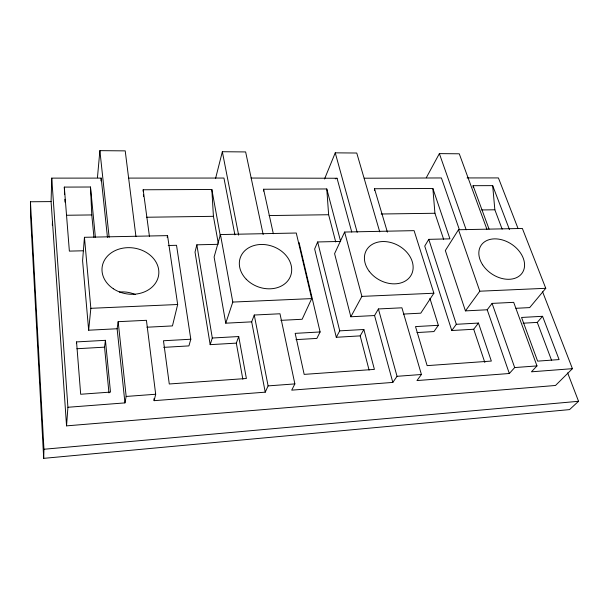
<?xml version="1.0" encoding="UTF-8"?>
<svg xmlns="http://www.w3.org/2000/svg" width="609" height="609" viewBox="0 0 609 609"><rect width="100%" height="100%" fill="white"/><g stroke="black" fill="none" stroke-linecap="round" stroke-linejoin="round"><path stroke-width="0.91" d="M567.641 372.875L578.55 401.293L569.544 409.606L43.696 458.349L43.947 449.252L30.45 201.769L51.08 201.594L66.548 425.866L555.507 385.467L572.422 368.673L542.611 291.84M51.08 201.594L51.742 178.125L101.193 178.102L107.458 237.365M52.328 225.216L52.45 221.455M66.548 425.866L67.911 407.269L51.742 178.125M146.936 327.223L172.454 325.914L177.668 304.5L167.551 235.622L84.445 237.304L82.588 260.705L88.655 330.207L117.118 328.753L118.169 321.681L146.426 320.304L155.683 394.251L154.123 400.669L265.242 392.173L268.105 385.893L254.257 315.028L279.988 313.772L294.87 383.906L291.719 390.148L392.828 382.414L397.038 376.309L378.395 308.953L401.925 307.804L421.42 374.497L416.967 380.564L509.345 373.5L514.681 367.562L536.978 365.91L513.691 302.338L492.087 303.396L487.208 309.775L465.436 310.887L445.339 250.55L458.486 229.745L522.362 228.451L545.763 288.301L529.685 307.591L515.952 308.299M76.407 343.636L76.544 341.915L105.441 340.324L110.488 392.097L80.677 394.259L76.544 341.915M97.432 177.744L99.891 150.651L125.218 150.872L135.952 236.619M100.927 180.873L101.193 178.102M88.655 330.207L90.84 308.314L84.445 237.304M108.958 392.904L104.55 347.16L105.441 340.324M67.911 407.269L124.959 402.899L126.162 396.444L118.169 321.681M167.178 237.449L167.551 235.622M218.144 244.316L196.844 244.818L195.025 252.088L210.181 344.656L236.315 343.126L238.72 336.533L212.297 338.018L210.181 344.656M215.616 178.262L222.346 151.725L245.633 151.93L263.164 234.511M168.229 245.496L176.526 245.298L190.8 339.228L188.919 345.897L163.76 347.366M280.848 320.357L302.148 319.261L311.686 298.6L296.271 233.026L220.443 234.556L214.109 257.021L225.756 323.181L251.677 321.849L254.257 315.028M225.756 323.181L232.798 302.072L220.443 234.556M324.536 179L335.247 152.844L356.752 153.026L379.727 231.846M263.689 191.119L263.568 189.239L326.782 188.957L340.629 241.423L317.662 241.963L314.647 248.967L336.282 337.279L360.185 335.879L363.87 329.499L339.731 330.854L336.282 337.279M403.364 314.069L420.773 313.178L433.882 293.226L414.097 230.644L344.625 232.044L334.585 253.648L350.845 316.764L374.558 315.546L378.395 308.953M299.019 242.405L320.106 331.958L316.855 338.414L295.974 339.639M350.845 316.764L361.898 296.393L344.625 232.044M426.292 177.721L439.363 153.62L459.27 153.795L486.949 229.349M374.634 190.617L374.489 188.744L432.87 188.486L449.929 238.842L428.774 239.345L424.747 246.089L451.771 330.527L473.718 329.241L478.461 323.059L491.341 361.068L427.13 365.636L415.505 326.591L438.343 325.313L429.893 298.296M438.343 325.313L433.951 331.57L416.99 332.56M465.436 310.887L479.801 291.201L545.763 288.301M451.771 330.527L456.324 324.3L478.461 323.059M523.078 323.204L537.283 322.389L542.566 316.299L559.085 359.584L537.625 361.137L521.555 317.456L542.566 316.299M536.978 365.91L531.451 371.81L572.422 368.673M335.247 178.856L337.043 178.247L351.743 232.037M43.947 449.252L578.55 401.293M126.162 396.444L155.683 394.251M268.105 385.893L294.87 383.906M397.038 376.309L421.42 374.497M190.8 339.228L163.471 340.758L169.279 383.982L246.394 378.493L238.72 336.533M320.106 331.958L295.175 333.359L304.173 374.383L374.398 369.389L363.87 329.499M76.909 348.744L104.55 347.16M90.84 308.314L177.668 304.5M232.798 302.072L311.686 298.6M361.898 296.393L433.882 293.226M83.494 250.771L69.365 251.114L64.31 187.1L90.497 187.009L95.385 237.19M66.472 215.259L91.784 214.939L93.953 237.358M481.757 209.953L494.851 209.785L502.136 229.113M146.487 217.246L213.424 216.324L218.266 243.128M269.064 215.556L328.632 214.733L335.734 242.009M381.15 214.003L434.933 213.264L443.626 239.268M143.275 191.668L143.176 189.772L211.833 189.468L220.321 235.873M364.235 178.209L441.411 177.95L459.323 229.509M473.246 187.564L473.086 185.692L492.681 185.631L509.467 229.593M128.469 178.094L223.945 178.049L234.907 234.891M467.057 177.935L498.421 177.919L517.947 228.261M251.068 178.049L337.043 178.247M537.283 322.389L551.495 360.117M473.086 185.692L489.065 229.129M439.363 153.62L466.174 229.776M492.087 303.396L514.681 367.562M487.208 309.775L509.345 373.5M458.486 229.745L479.801 291.201M473.718 329.241L484.84 362.492M428.774 239.345L456.324 324.3M374.489 188.744L387.4 232.128M335.247 152.844L357.186 232.311M374.558 315.546L392.828 382.414M360.185 335.879L369.092 370.082M317.662 241.963L339.731 330.854M263.568 189.239L273.319 233.704M222.346 151.725L238.644 235.158M251.677 321.849L265.242 392.173M236.315 343.126L242.831 379.209M196.844 244.818L212.297 338.018M143.176 189.772L149.464 236.551M153.887 398.788L154.123 400.669M99.891 150.651L109.156 237.32M117.118 328.753L124.959 402.899M492.681 185.631L494.851 209.785M432.87 188.486L434.933 213.264M326.782 188.957L328.632 214.733M211.833 189.468L213.424 216.324M43.696 458.349L30.465 213.751L30.45 201.769M143.419 194.515L143.518 196.41M90.497 187.009L91.784 214.939M64.31 187.1L64.638 194.614M64.843 199.31L64.965 202.127M119.379 292.061A26.598 22.32 6.3 0 1 135.358 294.573M113.327 288.757A28.539 23.203 8.2 0 0 158.644 275.139A28.539 23.203 8.2 0 0 119.265 249.02A28.539 23.203 8.2 0 0 113.327 288.757M246.264 279.249A26.758 21.505 20.1 0 0 290.516 276.151A26.758 21.505 20.1 0 0 259.746 244.529A26.758 21.505 20.1 0 0 246.264 279.249M369.229 271.294A25.601 19.648 28.6 0 0 411.151 275.139A25.601 19.648 28.6 0 0 385.954 241.651A25.601 19.648 28.6 0 0 369.229 271.294M482.602 264.763A24.771 17.859 33.6 0 0 522.164 273.038A24.771 17.859 33.6 0 0 500.347 239.428A24.771 17.859 33.6 0 0 482.602 264.763"/></g></svg>
